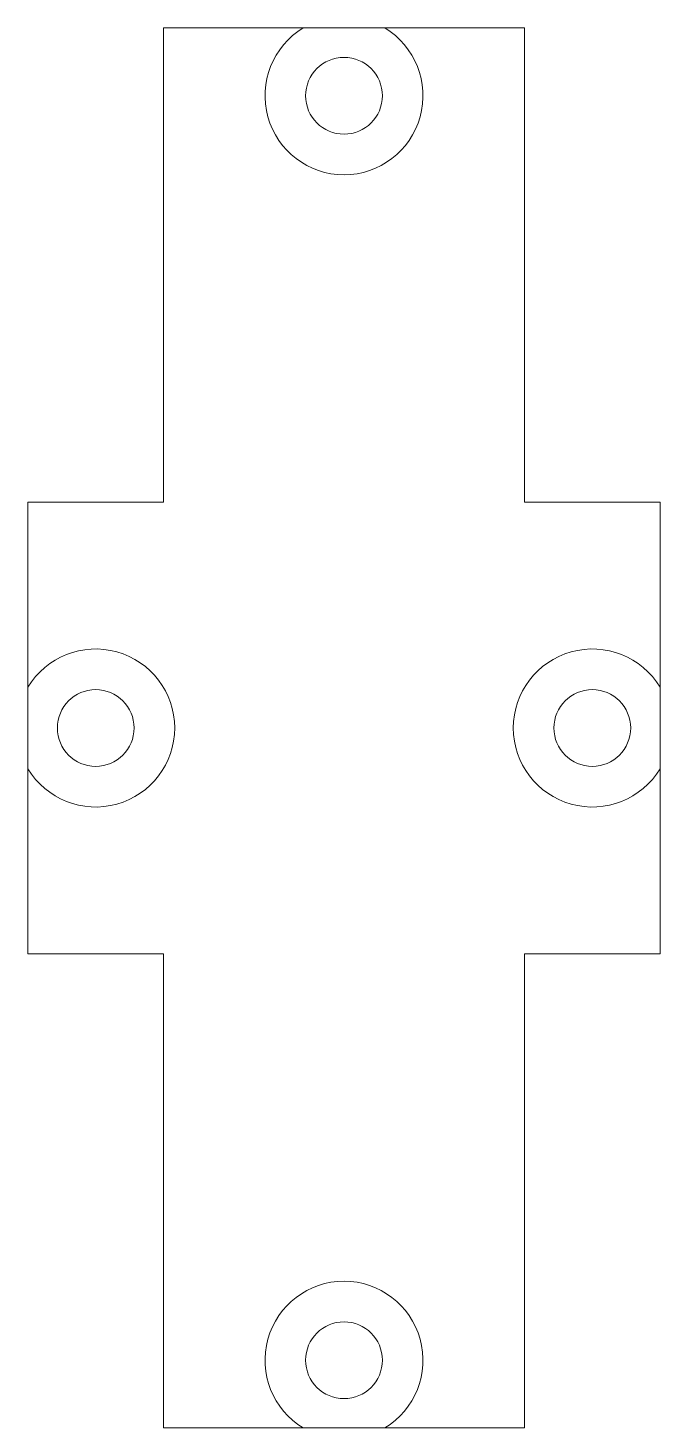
# Model space of a CAD drawing. Header units: millimetres. Extents: x -206 to -178, y -33.7 to 28.3.
import ezdxf

# ---------------------------------------------------------------- set-up
doc = ezdxf.new("R2010")
doc.units = ezdxf.units.MM

msp = doc.modelspace()

# ---------------------------------------------------------------- linework, layer by layer
at = {"color": 7, "linetype": 'Continuous', "lineweight": 15}
for p, q in [((-200, 7.296), (-200, 28.296)), ((-200, 28.296), (-184, 28.296)), ((-184, 28.296), (-184, 7.296)), ((-206, 7.296), (-200, 7.296)), ((-206, -12.704), (-206, 7.296)), ((-184, 7.296), (-178, 7.296)), ((-178, 7.296), (-178, -12.704)), ((-200, -12.704), (-206, -12.704)), ((-200, -33.704), (-200, -12.704)), ((-184, -12.704), (-184, -33.704)), ((-178, -12.704), (-184, -12.704)), ((-184, -33.704), (-200, -33.704))]:
    msp.add_line(p, q, dxfattribs=at)
for centre in [(-192, 25.296), (-203, -2.704), (-181, -2.704), (-192, -30.704)]:
    msp.add_circle(centre, 1.7, dxfattribs=at)
for centre, start, end in [((-192, 25.296), 121.00272, 58.99728), ((-203, -2.704), 211.00272, 148.99728), ((-181, -2.704), 31.00272, 328.99728), ((-192, -30.704), 301.00272, 238.99728)]:
    msp.add_arc(centre, 3.5, start, end, dxfattribs=at)

doc.saveas('drawing.dxf')
